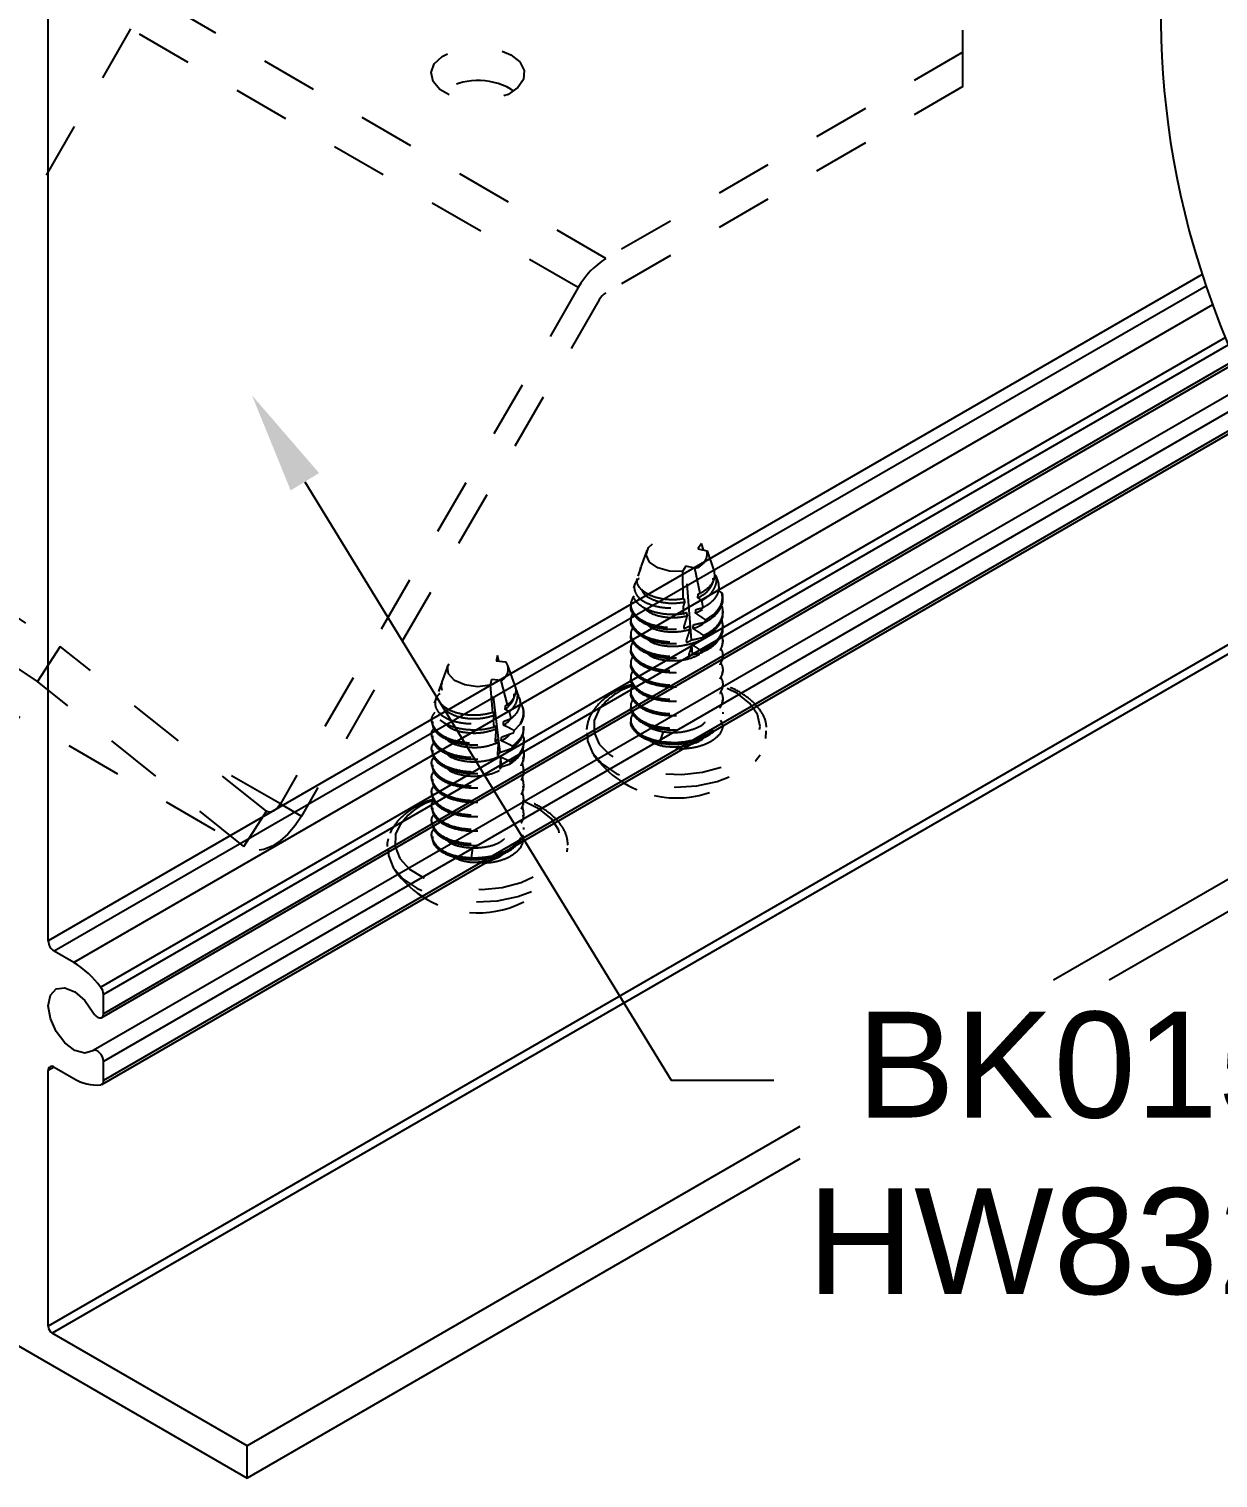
# Model space of a CAD drawing. Extents: x 0 to 11.6, y -12 to 0.
# Drawn here: x 8.461 to 10.573, y -5.288 to -2.715 of the extents above; entities that cross this region are included whole.
import ezdxf
from ezdxf import colors
from ezdxf.entities.mleader import LeaderData, LeaderLine
from ezdxf.math import Vec2, Vec3

# ---------------------------------------------------------------- set-up
doc = ezdxf.new("R2010")
doc.units = 0
doc.header["$LTSCALE"] = 0.5
doc.header["$MEASUREMENT"] = 0
doc.linetypes.add('HIDDEN2', pattern=[0.1875, 0.125, -0.0625])
for name, color, linetype in [('Brackets', 181, 'CONTINUOUS'), ('Dimension', 10, 'CONTINUOUS'), ('FAB DWG', 221, 'CONTINUOUS'), ('Hardware', 242, 'CONTINUOUS'), ('Housing', 150, 'CONTINUOUS')]:
    doc.layers.add(name, color=color, linetype=linetype)
doc.styles.get("Standard").update_dxf_attribs({"font": 'arial.ttf'})

msp = doc.modelspace()

# ---------------------------------------------------------------- linework, layer by layer
at = {"layer": 'Brackets', "linetype": 'HIDDEN2', "transparency": 16777216}
for p, q in [((9.4859, -3.1226), (8.6904, -2.6634)), ((10.12, -2.8176), (10.12, -2.6545)), ((8.6413, -2.7153), (8.4457, -3.054)), ((9.4368, -3.1745), (8.6413, -2.7153)), ((10.12, -2.7566), (9.4859, -3.1226)), ((9.3169, -2.8219), (9.3223, -2.8253)), ((10.12, -2.8176), (9.4859, -3.1836)), ((9.4368, -3.1745), (8.9075, -4.0912)), ((9.4741, -3.1961), (8.9449, -4.1128)), ((8.3713, -3.715), (8.5165, -3.8115)), ((8.4761, -3.874), (8.3309, -3.7776)), ((8.5165, -3.8115), (8.4761, -3.874)), ((8.8829, -4.1042), (8.5165, -3.8115)), ((8.8424, -4.1667), (8.4761, -3.874)), ((8.3583, -3.8877), (8.8465, -4.1695)), ((8.9075, -4.0912), (8.7603, -4.0062)), ((8.8424, -4.1667), (8.8829, -4.1042)), ((8.9075, -4.0912), (8.9449, -4.1128))]:
    msp.add_line(p, q, dxfattribs=at)
at = {"layer": 'Brackets', "linetype": 'HIDDEN2', "transparency": 16777216, "flags": 128}
for points in [[(9.3169, -2.7609), (9.3328, -2.7738), (9.3406, -2.7889), (9.3395, -2.8047), (9.3295, -2.8194), (9.3119, -2.8314), (9.2884, -2.8395), (9.2617, -2.8427), (9.2346, -2.8407), (9.21, -2.8338), (9.1907, -2.8227), (9.1787, -2.8085), (9.1753, -2.7928), (9.1809, -2.7774), (9.1949, -2.7639), (9.2158, -2.7537), (9.2412, -2.7479), (9.2685, -2.7473), (9.2947, -2.7518), (9.3169, -2.7609)], [(8.9449, -4.1128), (8.9337, -4.1297), (8.9209, -4.1447), (8.907, -4.1571), (8.8927, -4.1663), (8.8784, -4.1721), (8.8649, -4.1741), (8.8528, -4.1723), (8.8424, -4.1667)], [(8.9075, -4.0912), (8.9048, -4.0953), (8.9017, -4.0989), (8.8984, -4.1018), (8.895, -4.1041), (8.8915, -4.1055), (8.8883, -4.1059), (8.8854, -4.1055), (8.8829, -4.1042)]]:
    msp.add_lwpolyline(points, dxfattribs=at)
at = {"layer": 'Brackets', "linetype": 'HIDDEN2', "transparency": 16777216}
msp.add_arc((9.2585, -2.9278), 0.121, 61.0923, 122.0663, dxfattribs=at)
at = {"layer": 'Brackets', "transparency": 16777216}
for centre, radius in [((9.561, -3.243), 0.1418), ((9.5039, -3.2125), 0.0341)]:
    msp.add_arc(centre, radius, 121.9547, 151.1444, dxfattribs=at)
at = {"layer": 'Dimension', "transparency": 16777216}
msp.add_open_spline([(9.4288, 0), (10.7391, -0.5402), (10.6224, -2.0653), (10.2855, -3.1766), (11.1903, -4.1291)], degree=3, knots=[0, 0, 0, 0, 1, 1.936571, 1.936571, 1.936571, 1.936571], dxfattribs=at)
at = {"layer": 'Hardware', "linetype": 'HIDDEN2', "transparency": 16777216}
for p, q in [((9.5584, -3.6412), (9.548, -3.6705)), ((9.6557, -3.6289), (9.6493, -3.6382)), ((9.6493, -3.6382), (9.6654, -3.6419)), ((9.6592, -3.6404), (9.6557, -3.6289)), ((9.6654, -3.6419), (9.6777, -3.6767)), ((9.5478, -3.6712), (9.5423, -3.6866)), ((9.5468, -3.6764), (9.548, -3.6705)), ((9.5481, -3.6712), (9.5468, -3.6764)), ((9.628, -3.6692), (9.6216, -3.6785)), ((9.6216, -3.6785), (9.6225, -3.7274)), ((9.6379, -3.8), (9.628, -3.6692)), ((9.644, -3.6729), (9.628, -3.6692)), ((9.6533, -3.7177), (9.644, -3.6729)), ((9.5374, -3.7003), (9.5349, -3.7076)), ((9.6779, -3.6841), (9.681, -3.6861)), ((9.681, -3.6861), (9.6853, -3.6983)), ((9.6225, -3.7274), (9.6243, -3.7267)), ((9.6498, -3.7185), (9.6533, -3.7177)), ((9.6585, -3.7428), (9.6559, -3.7303)), ((9.6916, -3.7162), (9.693, -3.72)), ((9.693, -3.72), (9.693, -3.72)), ((9.5298, -3.7368), (9.5298, -3.74)), ((9.6228, -3.7415), (9.623, -3.7538)), ((9.6449, -3.7527), (9.6572, -3.7458)), ((9.6627, -3.7649), (9.678, -3.7546)), ((9.6938, -3.7528), (9.6938, -3.7489)), ((9.5298, -3.7624), (9.5298, -3.7655)), ((9.6938, -3.7783), (9.6938, -3.7742)), ((9.5298, -3.7879), (9.5298, -3.7911)), ((9.6938, -3.8038), (9.6938, -3.8006)), ((9.2934, -3.8276), (9.2909, -3.8374)), ((9.2958, -3.8378), (9.2934, -3.8276)), ((9.5298, -3.8134), (9.5298, -3.8166)), ((9.6398, -3.8258), (9.6385, -3.8089)), ((9.6938, -3.8293), (9.6938, -3.8261)), ((9.2048, -3.8453), (9.1945, -3.8746)), ((9.2909, -3.8374), (9.3081, -3.8389)), ((9.3238, -3.8797), (9.3116, -3.8453)), ((9.5298, -3.8389), (9.5298, -3.8421)), ((9.6938, -3.8549), (9.6938, -3.8517)), ((9.1939, -3.8763), (9.1884, -3.8916)), ((9.2828, -3.8705), (9.2803, -3.8804)), ((9.2803, -3.8804), (9.2846, -3.929)), ((9.2978, -3.9996), (9.2828, -3.8705)), ((9.2999, -3.8719), (9.2828, -3.8705)), ((9.3112, -3.9153), (9.2999, -3.8719)), ((9.5298, -3.8644), (9.5298, -3.8676)), ((9.6938, -3.8804), (9.6938, -3.8772)), ((9.1835, -3.9055), (9.181, -3.9126)), ((9.3313, -3.9007), (9.3272, -3.8892)), ((9.5298, -3.8899), (9.5298, -3.8931)), ((9.6938, -3.9059), (9.6938, -3.9027)), ((9.2846, -3.929), (9.2854, -3.9281)), ((9.3076, -3.9167), (9.3112, -3.9153)), ((9.3176, -3.9396), (9.3144, -3.9275)), ((9.3386, -3.9213), (9.3375, -3.9183)), ((9.5298, -3.9155), (9.5298, -3.9186)), ((9.6938, -3.9314), (9.6938, -3.9282)), ((9.1762, -3.9419), (9.1762, -3.9451)), ((9.2858, -3.9429), (9.2869, -3.9552)), ((9.3228, -3.9611), (9.334, -3.949)), ((9.3402, -3.9608), (9.3402, -3.953)), ((9.5298, -3.941), (9.5298, -3.9442)), ((9.6938, -3.9534), (9.6902, -3.9427)), ((9.1762, -3.9674), (9.1762, -3.9706)), ((9.3402, -3.9866), (9.3402, -3.9783)), ((9.5877, -3.9631), (9.5815, -3.9801)), ((9.1762, -3.993), (9.1762, -3.9961)), ((9.3007, -4.0251), (9.2988, -4.0083)), ((9.3402, -4.0089), (9.3402, -4.0057)), ((9.1762, -4.0185), (9.1762, -4.0217)), ((9.3402, -4.0344), (9.3402, -4.0312)), ((9.1762, -4.044), (9.1762, -4.0472)), ((9.3402, -4.0599), (9.3402, -4.0567)), ((9.1762, -4.0695), (9.1762, -4.0727)), ((9.3402, -4.0855), (9.3402, -4.0823)), ((9.1762, -4.095), (9.1762, -4.0982)), ((9.3402, -4.111), (9.3402, -4.1078)), ((9.1762, -4.1205), (9.1762, -4.1237)), ((9.3402, -4.1365), (9.3402, -4.1333)), ((9.1762, -4.1461), (9.1762, -4.1492)), ((9.249, -4.1695), (9.2466, -4.1871))]:
    msp.add_line(p, q, dxfattribs=at)
at = {"layer": 'Hardware', "linetype": 'HIDDEN2', "transparency": 16777216, "flags": 128}
for points in [[(9.6216, -3.6785), (9.5985, -3.678), (9.5779, -3.6721), (9.5633, -3.6618), (9.5574, -3.649), (9.5612, -3.6359), (9.574, -3.6248), (9.5936, -3.6178), (9.6165, -3.6162), (9.6385, -3.6201), (9.6557, -3.6289)], [(9.2803, -3.8804), (9.2578, -3.8831), (9.2353, -3.8801), (9.2169, -3.8721), (9.2059, -3.8604), (9.2043, -3.8472), (9.2123, -3.8347), (9.2285, -3.8252), (9.25, -3.8205), (9.273, -3.8213), (9.2934, -3.8276)], [(9.4743, -3.9221), (9.465, -3.9429), (9.465, -3.9643), (9.4741, -3.985), (9.492, -4.0038), (9.5173, -4.0194), (9.5486, -4.0309), (9.5838, -4.0376), (9.6209, -4.039), (9.6573, -4.035), (9.6909, -4.0259), (9.7195, -4.0123), (9.7413, -3.995), (9.755, -3.9751), (9.7598, -3.9538), (9.7552, -3.9326), (9.7416, -3.9127), (9.7198, -3.8953), (9.6913, -3.8817), (9.6911, -3.8816)], [(9.4525, -3.9651), (9.4532, -3.979), (9.4618, -4.0006), (9.4791, -4.0204), (9.5041, -4.0373), (9.5354, -4.0502), (9.5712, -4.0584), (9.6092, -4.0614), (9.6475, -4.0591), (9.6836, -4.0515), (9.7156, -4.0392), (9.7416, -4.0229), (9.76, -4.0034), (9.7698, -3.9819), (9.7707, -3.9614)], [(9.1118, -4.1457), (9.1112, -4.1671), (9.1198, -4.188), (9.1371, -4.2069), (9.1621, -4.2227), (9.1931, -4.2345), (9.2282, -4.2414), (9.2651, -4.2431), (9.3017, -4.2395), (9.3355, -4.2307), (9.3644, -4.2173), (9.3867, -4.2002), (9.4009, -4.1804), (9.4062, -4.1592), (9.4021, -4.1379), (9.389, -4.1179), (9.3677, -4.1004), (9.3406, -4.0868)], [(9.0988, -4.1719), (9.0996, -4.1826), (9.108, -4.2043), (9.1251, -4.2241), (9.15, -4.2411), (9.1812, -4.2541), (9.2168, -4.2624), (9.2549, -4.2655), (9.2931, -4.2633), (9.3294, -4.2559), (9.3615, -4.2436), (9.3875, -4.2273), (9.4061, -4.2079), (9.4161, -4.1865), (9.4176, -4.17)]]:
    msp.add_lwpolyline(points, dxfattribs=at)
at = {"layer": 'Hardware', "linetype": 'HIDDEN2', "transparency": 16777216}
for centre, radius, start, end in [((9.6381, -3.6459), 0.0276, 282.5064, 8.3654), ((9.6595, -3.7261), 0.034, 303.0253, 10.3406), ((9.2903, -3.852), 0.0221, 295.7158, 36.4855), ((9.2155, -3.8821), 0.0223, 160.2781, 199.1092), ((9.5708, -3.9987), 0.1232, 108.4439, 141.5842), ((9.3106, -3.9309), 0.0296, 322.2548, 18.83), ((9.6029, -3.916), 0.0742, 236.5082, 258.2268), ((9.6118, -3.9001), 0.1806, 215.088, 257.0694), ((9.6118, -3.9001), 0.1806, 257.0694, 324.912), ((9.207, -4.1846), 0.1029, 105.1295, 157.8262), ((9.2555, -4.1026), 0.0926, 244.8093, 266.0181), ((9.2582, -4.1042), 0.1806, 215.088, 265.2855), ((9.2582, -4.1042), 0.1806, 265.2855, 324.912)]:
    msp.add_arc(centre, radius, start, end, dxfattribs=at)
for centre, major_axis, ratio, start_param, end_param in [((9.6118, -3.4553), (-0.0587, 0.4481), 0.062959, 2.21319, 2.230622), ((9.6118, -3.4553), (0.0226, 0.4679), 0.130409, 4.103424, 4.121192), ((9.6118, -3.4553), (-0.0587, 0.4481), 0.062959, 2.284191, 2.302519), ((9.6118, -3.4553), (0.0226, 0.4679), 0.130409, 4.030045, 4.048767), ((9.6118, -3.4553), (-0.0739, 0.5645), 0.062959, 2.168249, 2.174972), ((9.6118, -3.4553), (-0.0587, 0.4481), 0.062959, 2.359158, 2.378657), ((9.6118, -3.4553), (0.0226, 0.4679), 0.130409, 3.952142, 3.972115), ((9.6118, -3.4553), (0.0285, 0.5896), 0.130409, 4.158976, 4.165795), ((9.6118, -3.4553), (-0.0739, 0.5645), 0.062959, 2.222812, 2.229766), ((9.6118, -3.4553), (0.0285, 0.5896), 0.130409, 4.103363, 4.110424), ((9.6118, -3.4553), (-0.0739, 0.5645), 0.062959, 2.279394, 2.28663), ((9.6118, -3.4553), (0.0285, 0.5896), 0.130409, 4.045583, 4.052939), ((9.2582, -3.6594), (-0.0635, 0.4397), 0.032574, 2.223422, 2.240853), ((9.2582, -3.6594), (0.0086, 0.4701), 0.137239, 4.118011, 4.135779), ((9.2582, -3.6594), (-0.0635, 0.4397), 0.032574, 2.294422, 2.312751), ((9.2582, -3.6594), (0.0086, 0.4701), 0.137239, 4.044632, 4.063354), ((9.2582, -3.6594), (0.0109, 0.5922), 0.137239, 4.173563, 4.180382), ((9.2582, -3.6594), (-0.08, 0.554), 0.032574, 2.178481, 2.185203), ((9.2582, -3.6594), (-0.0635, 0.4397), 0.032574, 2.36939, 2.388888), ((9.2582, -3.6594), (0.0086, 0.4701), 0.137239, 3.966729, 3.986702), ((9.2582, -3.6594), (-0.08, 0.554), 0.032574, 2.233043, 2.239998), ((9.2582, -3.6594), (0.0109, 0.5922), 0.137239, 4.11795, 4.125012), ((9.2582, -3.6594), (-0.08, 0.554), 0.032574, 2.289625, 2.296861), ((9.2582, -3.6594), (0.0109, 0.5922), 0.137239, 4.06017, 4.067527)]:
    msp.add_ellipse(centre, major_axis=major_axis, ratio=ratio, start_param=start_param, end_param=end_param, dxfattribs=at)
for points, knots in [([(9.6777, -3.6767), (9.6783, -3.6811), (9.6796, -3.6902), (9.6724, -3.7038), (9.6621, -3.7128), (9.6548, -3.7168), (9.6533, -3.7177)], [0, 0, 0, 0, 0.289215, 0.602824, 0.917292, 1, 1, 1, 1]), ([(9.5446, -3.6909), (9.5427, -3.6927), (9.5365, -3.6983), (9.5351, -3.7096), (9.5405, -3.7227), (9.5545, -3.7335), (9.5746, -3.7409), (9.5985, -3.7443), (9.6149, -3.7424), (9.6228, -3.7415)], [0, 0, 0, 0, 0.075102, 0.232872, 0.39065, 0.545916, 0.700068, 0.854243, 1, 1, 1, 1]), ([(9.6225, -3.7274), (9.6206, -3.7277), (9.6111, -3.729), (9.5934, -3.7291), (9.5718, -3.7247), (9.5543, -3.7166), (9.5435, -3.7056), (9.5396, -3.6949), (9.5423, -3.6889), (9.5432, -3.6869)], [0, 0, 0, 0, 0.0431496, 0.2154183, 0.3875903, 0.5617734, 0.7371915, 0.9125536, 1, 1, 1, 1]), ([(9.6489, -3.7254), (9.6537, -3.7227), (9.6636, -3.7173), (9.6728, -3.7063), (9.6772, -3.697), (9.6765, -3.6918), (9.6763, -3.6906)], [0, 0, 0, 0, 0.297595, 0.607429, 0.910401, 1, 1, 1, 1]), ([(9.6559, -3.7303), (9.6592, -3.7282), (9.6685, -3.7225), (9.6788, -3.7105), (9.6831, -3.6971), (9.6816, -3.689), (9.681, -3.6861)], [0, 0, 0, 0, 0.17859, 0.499536, 0.816877, 1, 1, 1, 1]), ([(9.6853, -3.6983), (9.6859, -3.7025), (9.6872, -3.7118), (9.6804, -3.7263), (9.6692, -3.7369), (9.6607, -3.7416), (9.6585, -3.7428)], [0, 0, 0, 0, 0.252713, 0.571095, 0.890838, 1, 1, 1, 1]), ([(9.5353, -3.7217), (9.5326, -3.727), (9.5272, -3.7376), (9.5347, -3.7546), (9.5531, -3.7684), (9.5777, -3.7761), (9.6022, -3.7787), (9.6166, -3.7774), (9.624, -3.7767)], [0, 0, 0, 0, 0.181539, 0.366124, 0.558328, 0.745604, 0.870581, 1, 1, 1, 1]), ([(9.623, -3.7538), (9.622, -3.7539), (9.6126, -3.7552), (9.5941, -3.7556), (9.5698, -3.751), (9.5498, -3.7423), (9.537, -3.7302), (9.5319, -3.7179), (9.5347, -3.7107), (9.5358, -3.7079)], [0, 0, 0, 0, 0.02064, 0.193917, 0.367142, 0.541858, 0.71799, 0.894101, 1, 1, 1, 1]), ([(9.5492, -3.7099), (9.5498, -3.7121), (9.5519, -3.7188), (9.5655, -3.7277), (9.5852, -3.7337), (9.6062, -3.7355), (9.619, -3.7338), (9.6255, -3.7329)], [0, 0, 0, 0, 0.127886, 0.380446, 0.626501, 0.810027, 1, 1, 1, 1]), ([(9.6559, -3.7303), (9.6552, -3.7298), (9.6529, -3.7281), (9.6505, -3.7265), (9.6489, -3.7254)], [0, 0, 0, 0, 0.302927, 1, 1, 1, 1]), ([(9.6622, -3.7683), (9.6675, -3.7652), (9.6783, -3.7589), (9.6887, -3.7466), (9.6944, -3.7333), (9.6934, -3.7244), (9.693, -3.72)], [0, 0, 0, 0, 0.247631, 0.504277, 0.756424, 1, 1, 1, 1]), ([(9.678, -3.7546), (9.6826, -3.7494), (9.6916, -3.739), (9.6935, -3.7252), (9.692, -3.7179), (9.6916, -3.7162)], [0, 0, 0, 0, 0.438042, 0.8761, 1, 1, 1, 1]), ([(9.6854, -3.7121), (9.6864, -3.7128), (9.6885, -3.7142), (9.6906, -3.7155), (9.6916, -3.7162)], [0, 0, 0, 0, 0.490839, 1, 1, 1, 1]), ([(9.5301, -3.7401), (9.53, -3.7403), (9.5279, -3.7459), (9.5355, -3.7578), (9.5529, -3.7716), (9.5778, -3.7793), (9.6025, -3.7819), (9.6171, -3.7805), (9.6245, -3.7798)], [0, 0, 0, 0, 0.010358, 0.2326736, 0.4641656, 0.6897222, 0.842153, 1, 1, 1, 1]), ([(9.534, -3.7511), (9.532, -3.7551), (9.5275, -3.7644), (9.5348, -3.7801), (9.553, -3.7939), (9.5783, -3.8018), (9.6044, -3.8044), (9.6203, -3.8025), (9.6284, -3.8015)], [0, 0, 0, 0, 0.139549, 0.3276, 0.523412, 0.714205, 0.854638, 1, 1, 1, 1]), ([(9.5523, -3.7423), (9.5565, -3.746), (9.565, -3.7534), (9.586, -3.7594), (9.6086, -3.7612), (9.6228, -3.7587), (9.63, -3.7574)], [0, 0, 0, 0, 0.269748, 0.540076, 0.766282, 1, 1, 1, 1]), ([(9.6255, -3.7329), (9.625, -3.7344), (9.6241, -3.7373), (9.6232, -3.7402), (9.6228, -3.7415)], [0, 0, 0, 0, 0.553329, 1, 1, 1, 1]), ([(9.623, -3.7538), (9.6236, -3.7536), (9.6256, -3.7528), (9.6275, -3.7519), (9.6288, -3.7513)], [0, 0, 0, 0, 0.304529, 1, 1, 1, 1]), ([(9.6627, -3.7649), (9.6612, -3.7638), (9.6582, -3.7617), (9.6523, -3.7576), (9.6478, -3.7546), (9.6449, -3.7527)], [0, 0, 0, 0, 0.252417, 0.504835, 1, 1, 1, 1]), ([(9.6459, -3.7459), (9.649, -3.7451), (9.6532, -3.7441), (9.6574, -3.7431), (9.6585, -3.7428)], [0, 0, 0, 0, 0.733435, 1, 1, 1, 1]), ([(9.6585, -3.7956), (9.6646, -3.7923), (9.6771, -3.7857), (9.6887, -3.7722), (9.6942, -3.7607), (9.6933, -3.7543), (9.6931, -3.7528)], [0, 0, 0, 0, 0.297644, 0.607476, 0.911848, 1, 1, 1, 1]), ([(9.659, -3.7922), (9.665, -3.789), (9.6772, -3.7824), (9.6889, -3.769), (9.6949, -3.7543), (9.6932, -3.7447), (9.6923, -3.7399)], [0, 0, 0, 0, 0.247165, 0.504371, 0.75705, 1, 1, 1, 1]), ([(9.5301, -3.7656), (9.53, -3.7658), (9.5279, -3.7715), (9.5355, -3.7833), (9.5529, -3.7971), (9.5784, -3.805), (9.6047, -3.8076), (9.6208, -3.8056), (9.6289, -3.8046)], [0, 0, 0, 0, 0.010041, 0.225547, 0.449948, 0.668595, 0.831449, 1, 1, 1, 1]), ([(9.534, -3.7766), (9.532, -3.7806), (9.5275, -3.7899), (9.5348, -3.8056), (9.553, -3.8194), (9.579, -3.8275), (9.6068, -3.8301), (9.6241, -3.8275), (9.6329, -3.8262)], [0, 0, 0, 0, 0.135807, 0.318816, 0.509378, 0.695055, 0.844992, 1, 1, 1, 1]), ([(9.5577, -3.7717), (9.5604, -3.774), (9.5674, -3.7799), (9.5868, -3.7851), (9.6111, -3.7868), (9.6268, -3.7834), (9.6347, -3.7817)], [0, 0, 0, 0, 0.176614, 0.461034, 0.726575, 1, 1, 1, 1]), ([(9.63, -3.7574), (9.629, -3.7606), (9.6275, -3.7654), (9.6255, -3.7719), (9.6245, -3.7751), (9.624, -3.7767)], [0, 0, 0, 0, 0.499976, 0.749986, 1, 1, 1, 1]), ([(9.6245, -3.7798), (9.6253, -3.7795), (9.6268, -3.7789), (9.6298, -3.7776), (9.632, -3.7764), (9.6335, -3.7757)], [0, 0, 0, 0, 0.24984, 0.499683, 1, 1, 1, 1]), ([(9.6347, -3.7817), (9.6336, -3.785), (9.632, -3.7899), (9.6299, -3.7965), (9.6289, -3.7999), (9.6284, -3.8015)], [0, 0, 0, 0, 0.499947, 0.74997, 1, 1, 1, 1]), ([(9.6404, -3.7799), (9.6476, -3.7773), (9.6558, -3.7742), (9.6605, -3.7692), (9.6611, -3.7686)], [0, 0, 0, 0, 0.874352, 1, 1, 1, 1]), ([(9.659, -3.7922), (9.6575, -3.7911), (9.6544, -3.789), (9.6483, -3.7849), (9.6436, -3.7819), (9.6404, -3.7799)], [0, 0, 0, 0, 0.249875, 0.499752, 1, 1, 1, 1]), ([(9.6416, -3.7731), (9.645, -3.7723), (9.6502, -3.7712), (9.6571, -3.7696), (9.6605, -3.7687), (9.6622, -3.7683)], [0, 0, 0, 0, 0.499909, 0.749948, 1, 1, 1, 1]), ([(9.6546, -3.8228), (9.6615, -3.8195), (9.6758, -3.8126), (9.6888, -3.7977), (9.6946, -3.7857), (9.6934, -3.7793), (9.6932, -3.7783)], [0, 0, 0, 0, 0.308473, 0.629716, 0.945205, 1, 1, 1, 1]), ([(9.6551, -3.8194), (9.6619, -3.8161), (9.6759, -3.8092), (9.6891, -3.7945), (9.6953, -3.7784), (9.6926, -3.7678), (9.6913, -3.7626)], [0, 0, 0, 0, 0.2471279, 0.5045191, 0.7573118, 1, 1, 1, 1]), ([(9.5301, -3.7911), (9.53, -3.7913), (9.5279, -3.797), (9.5355, -3.8088), (9.5529, -3.8226), (9.5791, -3.8308), (9.6071, -3.8333), (9.6246, -3.8306), (9.6335, -3.8293)], [0, 0, 0, 0, 0.009732, 0.218612, 0.436113, 0.648038, 0.821112, 1, 1, 1, 1]), ([(9.5301, -3.8166), (9.53, -3.8169), (9.5279, -3.8225), (9.5355, -3.8344), (9.5529, -3.8481), (9.5808, -3.8569), (9.613, -3.8588), (9.6451, -3.8531), (9.6719, -3.8409), (9.6904, -3.8236), (9.6925, -3.8103), (9.6935, -3.8038)], [0, 0, 0, 0, 0.005698, 0.128005, 0.25536, 0.37945, 0.50354, 0.630895, 0.753202, 0.87945, 1, 1, 1, 1]), ([(9.534, -3.8022), (9.532, -3.8061), (9.5275, -3.8155), (9.5348, -3.8311), (9.553, -3.8449), (9.5807, -3.8537), (9.613, -3.8556), (9.645, -3.8499), (9.6722, -3.8377), (9.6891, -3.8209), (9.6955, -3.8036), (9.6923, -3.7935), (9.6909, -3.7891)], [0, 0, 0, 0, 0.078388, 0.18402, 0.294012, 0.401185, 0.508357, 0.618349, 0.723982, 0.833018, 0.928886, 1, 1, 1, 1]), ([(9.5577, -3.7972), (9.5604, -3.7995), (9.5674, -3.8054), (9.5873, -3.8108), (9.6128, -3.8122), (9.6377, -3.807), (9.6547, -3.8005), (9.6598, -3.7952), (9.6605, -3.7944)], [0, 0, 0, 0, 0.129551, 0.33818, 0.546809, 0.760953, 0.966571, 1, 1, 1, 1]), ([(9.6289, -3.8046), (9.6303, -3.804), (9.6326, -3.803), (9.6356, -3.8014), (9.6372, -3.8005), (9.6379, -3.8)], [0, 0, 0, 0, 0.471608, 0.762704, 1, 1, 1, 1]), ([(9.6379, -3.8), (9.6406, -3.7995), (9.6455, -3.7985), (9.6524, -3.797), (9.6565, -3.7961), (9.6585, -3.7956)], [0, 0, 0, 0, 0.398661, 0.699311, 1, 1, 1, 1]), ([(9.5301, -3.8421), (9.53, -3.8424), (9.5279, -3.848), (9.5355, -3.8599), (9.5529, -3.8736), (9.5808, -3.8824), (9.613, -3.8843), (9.6451, -3.8786), (9.6719, -3.8664), (9.6904, -3.8491), (9.6925, -3.8358), (9.6935, -3.8293)], [0, 0, 0, 0, 0.005698, 0.128005, 0.25536, 0.37945, 0.50354, 0.630895, 0.753202, 0.87945, 1, 1, 1, 1]), ([(9.534, -3.8277), (9.532, -3.8316), (9.5275, -3.841), (9.5348, -3.8567), (9.553, -3.8704), (9.5807, -3.8792), (9.613, -3.8811), (9.645, -3.8754), (9.6722, -3.8632), (9.6896, -3.8457), (9.6961, -3.8283), (9.6918, -3.8184), (9.6903, -3.815)], [0, 0, 0, 0, 0.078499, 0.184281, 0.29443, 0.401755, 0.509079, 0.619228, 0.72501, 0.834201, 0.943392, 1, 1, 1, 1]), ([(9.5577, -3.8228), (9.5604, -3.825), (9.5674, -3.8309), (9.5874, -3.8363), (9.6126, -3.8376), (9.6379, -3.8331), (9.6507, -3.8262), (9.6567, -3.8229)], [0, 0, 0, 0, 0.136349, 0.355926, 0.575503, 0.800885, 1, 1, 1, 1]), ([(9.6385, -3.8089), (9.6378, -3.8112), (9.6364, -3.8152), (9.6346, -3.821), (9.6335, -3.8245), (9.6329, -3.8262)], [0, 0, 0, 0, 0.407488, 0.703735, 1, 1, 1, 1]), ([(9.6335, -3.8293), (9.6349, -3.8286), (9.637, -3.8275), (9.6391, -3.8263), (9.6398, -3.8258)], [0, 0, 0, 0, 0.6637264, 1, 1, 1, 1]), ([(9.6551, -3.8194), (9.6535, -3.8184), (9.6502, -3.8162), (9.6447, -3.8126), (9.6408, -3.8102), (9.6385, -3.8089)], [0, 0, 0, 0, 0.295907, 0.591818, 1, 1, 1, 1]), ([(9.6398, -3.8258), (9.6401, -3.8258), (9.6428, -3.8253), (9.6477, -3.8243), (9.6523, -3.8233), (9.6546, -3.8228)], [0, 0, 0, 0, 0.061873, 0.530877, 1, 1, 1, 1]), ([(9.5301, -3.8676), (9.53, -3.8679), (9.5279, -3.8735), (9.5355, -3.8854), (9.5529, -3.8991), (9.5808, -3.9079), (9.613, -3.9098), (9.6451, -3.9041), (9.6719, -3.8919), (9.6904, -3.8746), (9.6925, -3.8613), (9.6935, -3.8548)], [0, 0, 0, 0, 0.005698, 0.128005, 0.25536, 0.37945, 0.50354, 0.630895, 0.753202, 0.87945, 1, 1, 1, 1]), ([(9.534, -3.8532), (9.532, -3.8572), (9.5275, -3.8665), (9.5348, -3.8822), (9.553, -3.896), (9.5807, -3.9047), (9.613, -3.9066), (9.645, -3.901), (9.6722, -3.8887), (9.6896, -3.8712), (9.6961, -3.8538), (9.6918, -3.8439), (9.6903, -3.8405)], [0, 0, 0, 0, 0.0784989, 0.1842813, 0.29443, 0.4017546, 0.5090791, 0.6192278, 0.7250102, 0.8342013, 0.9433924, 1, 1, 1, 1]), ([(9.1947, -3.8766), (9.1938, -3.8784), (9.1919, -3.8827), (9.1935, -3.887), (9.1944, -3.8894)], [0, 0, 0, 0, 0.444785, 1, 1, 1, 1]), ([(9.3231, -3.8799), (9.3239, -3.8815), (9.3268, -3.8877), (9.3246, -3.8992), (9.3181, -3.9094), (9.3124, -3.9143), (9.3112, -3.9153)], [0, 0, 0, 0, 0.1338335, 0.5159988, 0.8992111, 1, 1, 1, 1]), ([(9.3144, -3.9275), (9.3169, -3.925), (9.324, -3.9182), (9.3296, -3.9051), (9.3293, -3.8929), (9.3259, -3.8866), (9.3251, -3.8851)], [0, 0, 0, 0, 0.196109, 0.54854, 0.897011, 1, 1, 1, 1]), ([(9.534, -3.8786), (9.5276, -3.8807), (9.5104, -3.8862), (9.4876, -3.9), (9.4716, -3.9143), (9.465, -3.9234), (9.4636, -3.9254)], [0, 0, 0, 0, 0.207708, 0.554224, 0.9031, 1, 1, 1, 1]), ([(9.5301, -3.8932), (9.53, -3.8934), (9.5279, -3.899), (9.5355, -3.9109), (9.5529, -3.9247), (9.5808, -3.9334), (9.613, -3.9354), (9.6451, -3.9297), (9.6719, -3.9174), (9.6904, -3.9002), (9.6925, -3.8868), (9.6935, -3.8803)], [0, 0, 0, 0, 0.0056985, 0.1280053, 0.2553605, 0.3794504, 0.5035403, 0.6308955, 0.7532023, 0.8794504, 1, 1, 1, 1]), ([(9.534, -3.8786), (9.5321, -3.8826), (9.5275, -3.892), (9.5348, -3.9077), (9.553, -3.9215), (9.5807, -3.9302), (9.613, -3.9322), (9.645, -3.9265), (9.6722, -3.9142), (9.6896, -3.8968), (9.6961, -3.8793), (9.6918, -3.8694), (9.6903, -3.866)], [0, 0, 0, 0, 0.079264, 0.184958, 0.295016, 0.402251, 0.509486, 0.619544, 0.725238, 0.834339, 0.943439, 1, 1, 1, 1]), ([(9.7711, -3.9551), (9.7707, -3.9513), (9.7696, -3.9401), (9.7592, -3.9227), (9.7414, -3.9041), (9.7192, -3.8893), (9.7014, -3.8827), (9.6937, -3.8799)], [0, 0, 0, 0, 0.1154033, 0.3428419, 0.5759796, 0.8171421, 1, 1, 1, 1]), ([(9.1905, -3.8958), (9.1896, -3.8965), (9.1839, -3.9008), (9.1813, -3.9108), (9.1838, -3.924), (9.1955, -3.936), (9.2141, -3.9446), (9.2374, -3.949), (9.2626, -3.949), (9.2782, -3.9449), (9.2858, -3.9429)], [0, 0, 0, 0, 0.0267202, 0.1691888, 0.3109094, 0.452637, 0.5921083, 0.7305793, 0.8690701, 1, 1, 1, 1]), ([(9.2846, -3.929), (9.2828, -3.9295), (9.2739, -3.9321), (9.2563, -3.9346), (9.2331, -3.9332), (9.2124, -3.9278), (9.1965, -3.9186), (9.188, -3.9068), (9.1856, -3.8974), (9.1885, -3.8926), (9.189, -3.8918)], [0, 0, 0, 0, 0.03836, 0.191507, 0.344569, 0.499418, 0.655365, 0.811262, 0.968572, 1, 1, 1, 1]), ([(9.3069, -3.9236), (9.3105, -3.9204), (9.3181, -3.9137), (9.3232, -3.9038), (9.3228, -3.8976), (9.3226, -3.8957)], [0, 0, 0, 0, 0.394354, 0.804926, 1, 1, 1, 1]), ([(9.3308, -3.9009), (9.3314, -3.9022), (9.3344, -3.9084), (9.3326, -3.9206), (9.3258, -3.9324), (9.3193, -3.9382), (9.3176, -3.9396)], [0, 0, 0, 0, 0.095289, 0.480741, 0.867842, 1, 1, 1, 1]), ([(9.334, -3.949), (9.3365, -3.9433), (9.3415, -3.9319), (9.3383, -3.9182), (9.3341, -3.9113), (9.3332, -3.9097)], [0, 0, 0, 0, 0.4380415, 0.8761003, 1, 1, 1, 1]), ([(9.5301, -3.9187), (9.53, -3.9189), (9.5279, -3.9246), (9.5355, -3.9364), (9.5529, -3.9502), (9.5808, -3.959), (9.613, -3.9609), (9.6451, -3.9552), (9.6719, -3.943), (9.6904, -3.9257), (9.6925, -3.9124), (9.6935, -3.9059)], [0, 0, 0, 0, 0.005698, 0.128005, 0.25536, 0.37945, 0.50354, 0.630895, 0.753202, 0.87945, 1, 1, 1, 1]), ([(9.534, -3.9042), (9.532, -3.9082), (9.5275, -3.9175), (9.5348, -3.9332), (9.553, -3.947), (9.5807, -3.9558), (9.613, -3.9577), (9.645, -3.952), (9.6722, -3.9398), (9.6896, -3.9223), (9.6961, -3.9049), (9.6918, -3.8949), (9.6903, -3.8915)], [0, 0, 0, 0, 0.0784989, 0.1842813, 0.29443, 0.4017546, 0.5090791, 0.6192278, 0.7250102, 0.8342013, 0.9433924, 1, 1, 1, 1]), ([(9.1817, -3.9289), (9.1799, -3.9312), (9.174, -3.9387), (9.1772, -3.953), (9.1908, -3.9685), (9.2154, -3.9795), (9.2429, -3.9836), (9.2683, -3.9828), (9.2821, -3.9795), (9.2891, -3.9778)], [0, 0, 0, 0, 0.075588, 0.250149, 0.41926, 0.595352, 0.766929, 0.88143, 1, 1, 1, 1]), ([(9.2869, -3.9552), (9.2859, -3.9554), (9.2771, -3.958), (9.2589, -3.9609), (9.2329, -3.9597), (9.2096, -3.954), (9.1913, -3.944), (9.181, -3.9311), (9.1779, -3.9201), (9.1811, -3.9143), (9.1819, -3.9129)], [0, 0, 0, 0, 0.018344, 0.172352, 0.326313, 0.4816, 0.638145, 0.794672, 0.952196, 1, 1, 1, 1]), ([(9.195, -3.9147), (9.1951, -3.9154), (9.1954, -3.9204), (9.2054, -3.929), (9.224, -3.9374), (9.2467, -3.9404), (9.2683, -3.9393), (9.2803, -3.9359), (9.2864, -3.9341)], [0, 0, 0, 0, 0.035882, 0.245643, 0.464101, 0.676932, 0.835678, 1, 1, 1, 1]), ([(9.2864, -3.9341), (9.2863, -3.9357), (9.2861, -3.9387), (9.2859, -3.9416), (9.2858, -3.9429)], [0, 0, 0, 0, 0.553329, 1, 1, 1, 1]), ([(9.3144, -3.9275), (9.3137, -3.9271), (9.3111, -3.9258), (9.3086, -3.9245), (9.3069, -3.9236)], [0, 0, 0, 0, 0.302927, 1, 1, 1, 1]), ([(9.4636, -3.9254), (9.4611, -3.9293), (9.4544, -3.9399), (9.4524, -3.9518), (9.4512, -3.9592)], [0, 0, 0, 0, 0.36763, 1, 1, 1, 1]), ([(9.534, -3.9297), (9.532, -3.9337), (9.5275, -3.9431), (9.5349, -3.9586), (9.5528, -3.9728), (9.572, -3.9777), (9.5815, -3.9801)], [0, 0, 0, 0, 0.1953903, 0.4586913, 0.7328604, 1, 1, 1, 1]), ([(9.5815, -3.9801), (9.5918, -3.9813), (9.6128, -3.9835), (9.6451, -3.9774), (9.6722, -3.9653), (9.6896, -3.9478), (9.6961, -3.9304), (9.6918, -3.9204), (9.6903, -3.917)], [0, 0, 0, 0, 0.179399, 0.363518, 0.540339, 0.722858, 0.905377, 1, 1, 1, 1]), ([(9.5815, -3.9833), (9.5918, -3.9844), (9.6128, -3.9867), (9.6451, -3.9806), (9.6719, -3.9685), (9.6904, -3.9512), (9.6925, -3.9379), (9.6935, -3.9314)], [0, 0, 0, 0, 0.199968, 0.405197, 0.602292, 0.805737, 1, 1, 1, 1]), ([(9.1799, -3.9571), (9.1789, -3.9585), (9.1738, -3.9652), (9.1773, -3.9785), (9.1908, -3.994), (9.2154, -4.005), (9.2436, -4.0092), (9.2706, -4.0082), (9.2856, -4.0041), (9.2932, -4.0021)], [0, 0, 0, 0, 0.046445, 0.221963, 0.392003, 0.56906, 0.741578, 0.868561, 1, 1, 1, 1]), ([(9.1777, -3.9451), (9.1776, -3.9487), (9.1775, -3.958), (9.1913, -3.9717), (9.2152, -3.9827), (9.243, -3.9868), (9.2686, -3.986), (9.2825, -3.9826), (9.2896, -3.9809)], [0, 0, 0, 0, 0.129773, 0.325263, 0.528822, 0.727162, 0.8612, 1, 1, 1, 1]), ([(9.2003, -3.9477), (9.202, -3.9498), (9.207, -3.9561), (9.2245, -3.9628), (9.2474, -3.9661), (9.2708, -3.9646), (9.2839, -3.9603), (9.2906, -3.958)], [0, 0, 0, 0, 0.123165, 0.364599, 0.599815, 0.796639, 1, 1, 1, 1]), ([(9.2869, -3.9552), (9.2871, -3.9549), (9.288, -3.9539), (9.2889, -3.9528), (9.2895, -3.9521)], [0, 0, 0, 0, 0.304529, 1, 1, 1, 1]), ([(9.2906, -3.958), (9.2903, -3.9613), (9.29, -3.9663), (9.2895, -3.9729), (9.2892, -3.9762), (9.2891, -3.9778)], [0, 0, 0, 0, 0.499976, 0.749986, 1, 1, 1, 1]), ([(9.3035, -3.9514), (9.3087, -3.9481), (9.314, -3.9447), (9.3161, -3.9403), (9.3162, -3.9402)], [0, 0, 0, 0, 0.977647, 1, 1, 1, 1]), ([(9.3228, -3.9611), (9.3212, -3.9602), (9.318, -3.9586), (9.3116, -3.9553), (9.3067, -3.9529), (9.3035, -3.9514)], [0, 0, 0, 0, 0.252417, 0.504835, 1, 1, 1, 1]), ([(9.3044, -3.9444), (9.3076, -3.9433), (9.312, -3.9417), (9.3164, -3.9401), (9.3176, -3.9396)], [0, 0, 0, 0, 0.733435, 1, 1, 1, 1]), ([(9.3195, -3.9923), (9.3241, -3.9883), (9.3336, -3.9802), (9.3401, -3.9678), (9.3395, -3.9603), (9.3394, -3.9579)], [0, 0, 0, 0, 0.394408, 0.804964, 1, 1, 1, 1]), ([(9.3199, -3.9888), (9.3244, -3.9849), (9.3337, -3.9768), (9.3401, -3.9646), (9.3395, -3.9571), (9.3394, -3.9547)], [0, 0, 0, 0, 0.393529, 0.803045, 1, 1, 1, 1]), ([(9.5301, -3.9442), (9.53, -3.9444), (9.5279, -3.9501), (9.5355, -3.9619), (9.5527, -3.976), (9.572, -3.9809), (9.5815, -3.9833)], [0, 0, 0, 0, 0.015018, 0.337344, 0.672975, 1, 1, 1, 1]), ([(9.5577, -3.9503), (9.5604, -3.9526), (9.5674, -3.9586), (9.58, -3.9614), (9.5877, -3.9631)], [0, 0, 0, 0, 0.383082, 1, 1, 1, 1]), ([(9.5877, -3.9631), (9.596, -3.9639), (9.6127, -3.9655), (9.6378, -3.9601), (9.6554, -3.9532), (9.6608, -3.9473), (9.662, -3.9461)], [0, 0, 0, 0, 0.304991, 0.618044, 0.918634, 1, 1, 1, 1]), ([(9.6938, -3.9534), (9.6925, -3.9576), (9.6896, -3.9668), (9.676, -3.9793), (9.6555, -3.9891), (9.6312, -3.9938), (9.6074, -3.9936), (9.594, -3.9902), (9.5877, -3.9886)], [0, 0, 0, 0, 0.1531188, 0.3356105, 0.517709, 0.6976741, 0.8592029, 1, 1, 1, 1]), ([(9.1799, -3.9826), (9.1789, -3.984), (9.1738, -3.9907), (9.1773, -4.004), (9.1908, -4.0196), (9.2154, -4.0305), (9.2443, -4.0349), (9.273, -4.0335), (9.2891, -4.0286), (9.2973, -4.0262)], [0, 0, 0, 0, 0.045316, 0.216568, 0.382474, 0.555228, 0.723553, 0.859478, 1, 1, 1, 1]), ([(9.1777, -3.9706), (9.1776, -3.9743), (9.1775, -3.9835), (9.1913, -3.9973), (9.2153, -4.0082), (9.2437, -4.0124), (9.2709, -4.0113), (9.286, -4.0072), (9.2937, -4.0051)], [0, 0, 0, 0, 0.126265, 0.31647, 0.514525, 0.707503, 0.851237, 1, 1, 1, 1]), ([(9.2021, -3.9751), (9.2032, -3.9766), (9.2078, -3.9821), (9.2246, -3.9883), (9.2481, -3.9917), (9.2734, -3.9899), (9.2876, -3.9845), (9.2948, -3.9817)], [0, 0, 0, 0, 0.084536, 0.324161, 0.557614, 0.775571, 1, 1, 1, 1]), ([(9.2896, -3.9809), (9.29, -3.9805), (9.2906, -3.9798), (9.292, -3.9782), (9.293, -3.9768), (9.2937, -3.9758)], [0, 0, 0, 0, 0.24984, 0.499683, 1, 1, 1, 1]), ([(9.2948, -3.9817), (9.2945, -3.9851), (9.2941, -3.9902), (9.2936, -3.997), (9.2933, -4.0004), (9.2932, -4.0021)], [0, 0, 0, 0, 0.499947, 0.74997, 1, 1, 1, 1]), ([(9.2998, -3.9792), (9.306, -3.9757), (9.3123, -3.9721), (9.3149, -3.9673), (9.3149, -3.9673)], [0, 0, 0, 0, 0.992758, 1, 1, 1, 1]), ([(9.3199, -3.9888), (9.3182, -3.988), (9.3149, -3.9863), (9.3082, -3.983), (9.3032, -3.9807), (9.2998, -3.9792)], [0, 0, 0, 0, 0.249875, 0.499752, 1, 1, 1, 1]), ([(9.3008, -3.9722), (9.3044, -3.971), (9.3098, -3.9691), (9.317, -3.9665), (9.3206, -3.9652), (9.3224, -3.9646)], [0, 0, 0, 0, 0.499909, 0.749948, 1, 1, 1, 1]), ([(9.3162, -4.02), (9.3217, -4.0158), (9.3328, -4.0072), (9.3402, -3.9939), (9.3394, -3.9858), (9.3392, -3.9834)], [0, 0, 0, 0, 0.401383, 0.819382, 1, 1, 1, 1]), ([(9.3167, -4.0166), (9.3221, -4.0123), (9.3333, -4.0037), (9.3403, -3.9877), (9.3416, -3.9755), (9.3381, -3.9696), (9.3377, -3.9688)], [0, 0, 0, 0, 0.310629, 0.634159, 0.951909, 1, 1, 1, 1]), ([(9.5877, -3.9886), (9.596, -3.9894), (9.6127, -3.991), (9.6378, -3.9856), (9.6554, -3.9788), (9.6608, -3.9728), (9.662, -3.9716)], [0, 0, 0, 0, 0.304991, 0.618044, 0.918634, 1, 1, 1, 1]), ([(9.1799, -4.0081), (9.1789, -4.0095), (9.1738, -4.0162), (9.1773, -4.0295), (9.1908, -4.0451), (9.2154, -4.056), (9.2463, -4.0607), (9.2792, -4.0582), (9.3086, -4.0483), (9.3308, -4.0327), (9.3404, -4.0141), (9.3418, -4.0003), (9.338, -3.9944), (9.3378, -3.994)], [0, 0, 0, 0, 0.028991, 0.138552, 0.244693, 0.355214, 0.462902, 0.57059, 0.681111, 0.787252, 0.896813, 0.993142, 1, 1, 1, 1]), ([(9.1777, -3.9961), (9.1776, -3.9998), (9.1775, -4.009), (9.1913, -4.0228), (9.2153, -4.0337), (9.2444, -4.0381), (9.2733, -4.0367), (9.2896, -4.0317), (9.2979, -4.0292)], [0, 0, 0, 0, 0.122826, 0.307851, 0.500512, 0.688234, 0.841542, 1, 1, 1, 1]), ([(9.1777, -4.0216), (9.1776, -4.0253), (9.1775, -4.0345), (9.1913, -4.0483), (9.2152, -4.0592), (9.2464, -4.0639), (9.2791, -4.0614), (9.3088, -4.0515), (9.3301, -4.0359), (9.3407, -4.0206), (9.3392, -4.0114), (9.3388, -4.0089)], [0, 0, 0, 0, 0.081192, 0.203499, 0.330854, 0.454944, 0.579034, 0.706389, 0.828696, 0.954944, 1, 1, 1, 1]), ([(9.2021, -4.0006), (9.2032, -4.0021), (9.2079, -4.0076), (9.2245, -4.0138), (9.2487, -4.0174), (9.2748, -4.0149), (9.2981, -4.0071), (9.3082, -3.9986), (9.3129, -3.9946)], [0, 0, 0, 0, 0.067972, 0.260644, 0.448353, 0.636063, 0.828735, 1, 1, 1, 1]), ([(9.2937, -4.0051), (9.2944, -4.0043), (9.2954, -4.0031), (9.2967, -4.0012), (9.2975, -4.0001), (9.2978, -3.9996)], [0, 0, 0, 0, 0.471608, 0.762704, 1, 1, 1, 1]), ([(9.2988, -4.0083), (9.2986, -4.0107), (9.2982, -4.0149), (9.2978, -4.0208), (9.2975, -4.0244), (9.2973, -4.0262)], [0, 0, 0, 0, 0.407488, 0.703735, 1, 1, 1, 1]), ([(9.2978, -3.9996), (9.3007, -3.9987), (9.3058, -3.9971), (9.313, -3.9946), (9.3173, -3.9931), (9.3195, -3.9923)], [0, 0, 0, 0, 0.398661, 0.699311, 1, 1, 1, 1]), ([(9.3167, -4.0166), (9.3149, -4.0157), (9.3114, -4.014), (9.3055, -4.0112), (9.3012, -4.0094), (9.2988, -4.0083)], [0, 0, 0, 0, 0.295907, 0.591818, 1, 1, 1, 1]), ([(9.1799, -4.0337), (9.1789, -4.0351), (9.1738, -4.0417), (9.1773, -4.0551), (9.1908, -4.0706), (9.2154, -4.0815), (9.2463, -4.0863), (9.2792, -4.0837), (9.3087, -4.0738), (9.3305, -4.0582), (9.342, -4.0389), (9.3391, -4.0257), (9.3377, -4.0193)], [0, 0, 0, 0, 0.028967, 0.138436, 0.244488, 0.354917, 0.462515, 0.570113, 0.680542, 0.786594, 0.896063, 1, 1, 1, 1]), ([(9.1777, -4.0471), (9.1776, -4.0508), (9.1775, -4.06), (9.1913, -4.0738), (9.2152, -4.0847), (9.2464, -4.0894), (9.2791, -4.0869), (9.3088, -4.077), (9.3301, -4.0614), (9.3407, -4.0461), (9.3392, -4.0369), (9.3388, -4.0345)], [0, 0, 0, 0, 0.081192, 0.203499, 0.330854, 0.454944, 0.579034, 0.706389, 0.828696, 0.954944, 1, 1, 1, 1]), ([(9.2021, -4.0261), (9.2032, -4.0276), (9.2079, -4.0331), (9.2245, -4.0393), (9.2487, -4.0429), (9.2747, -4.0404), (9.2971, -4.0331), (9.3064, -4.0253), (9.3103, -4.022)], [0, 0, 0, 0, 0.069954, 0.268244, 0.461428, 0.654612, 0.852902, 1, 1, 1, 1]), ([(9.2979, -4.0292), (9.2985, -4.0283), (9.2995, -4.0271), (9.3004, -4.0256), (9.3007, -4.0251)], [0, 0, 0, 0, 0.663726, 1, 1, 1, 1]), ([(9.3007, -4.0251), (9.3011, -4.025), (9.3038, -4.0241), (9.309, -4.0225), (9.3138, -4.0208), (9.3162, -4.02)], [0, 0, 0, 0, 0.061873, 0.530877, 1, 1, 1, 1]), ([(9.1799, -4.0592), (9.1789, -4.0606), (9.1738, -4.0672), (9.1773, -4.0806), (9.1908, -4.0961), (9.2154, -4.1071), (9.2463, -4.1118), (9.2792, -4.1092), (9.3087, -4.0993), (9.3305, -4.0838), (9.342, -4.0644), (9.3391, -4.0512), (9.3377, -4.0448)], [0, 0, 0, 0, 0.028967, 0.138436, 0.244488, 0.354917, 0.462515, 0.570113, 0.680542, 0.786594, 0.896063, 1, 1, 1, 1]), ([(9.1777, -4.0726), (9.1776, -4.0763), (9.1775, -4.0855), (9.1913, -4.0993), (9.2152, -4.1102), (9.2464, -4.115), (9.2791, -4.1124), (9.3088, -4.1025), (9.3301, -4.0869), (9.3407, -4.0716), (9.3392, -4.0624), (9.3388, -4.06)], [0, 0, 0, 0, 0.081192, 0.203499, 0.330854, 0.454944, 0.579034, 0.706389, 0.828696, 0.954944, 1, 1, 1, 1]), ([(9.1788, -4.0832), (9.1722, -4.0855), (9.1548, -4.0913), (9.1321, -4.1055), (9.1126, -4.1241), (9.1027, -4.1408), (9.0999, -4.1505), (9.0991, -4.1532)], [0, 0, 0, 0, 0.1624855, 0.4204844, 0.6801825, 0.911851, 1, 1, 1, 1]), ([(9.1799, -4.0847), (9.1789, -4.0861), (9.1738, -4.0927), (9.1773, -4.1061), (9.1908, -4.1216), (9.2154, -4.1326), (9.2463, -4.1373), (9.2792, -4.1348), (9.3087, -4.1248), (9.3305, -4.1093), (9.342, -4.09), (9.3391, -4.0767), (9.3377, -4.0703)], [0, 0, 0, 0, 0.0289672, 0.1384364, 0.2444882, 0.3549174, 0.4625153, 0.5701131, 0.6805423, 0.7865941, 0.8960633, 1, 1, 1, 1]), ([(9.1777, -4.0982), (9.1776, -4.1018), (9.1775, -4.1111), (9.1913, -4.1249), (9.2152, -4.1358), (9.2464, -4.1405), (9.2791, -4.1379), (9.3088, -4.128), (9.3301, -4.1125), (9.3407, -4.0971), (9.3392, -4.0879), (9.3388, -4.0855)], [0, 0, 0, 0, 0.081192, 0.203499, 0.330854, 0.454944, 0.579034, 0.706389, 0.828696, 0.954944, 1, 1, 1, 1]), ([(9.4185, -4.1643), (9.4178, -4.1582), (9.4163, -4.1446), (9.4046, -4.1251), (9.386, -4.1068), (9.3641, -4.0926), (9.347, -4.0865), (9.34, -4.084)], [0, 0, 0, 0, 0.177134, 0.393277, 0.61537, 0.844886, 1, 1, 1, 1]), ([(9.1799, -4.1102), (9.1789, -4.1116), (9.1738, -4.1183), (9.1773, -4.1316), (9.1908, -4.1472), (9.2154, -4.1581), (9.2463, -4.1628), (9.2792, -4.1603), (9.3087, -4.1503), (9.3305, -4.1348), (9.342, -4.1155), (9.3391, -4.1023), (9.3377, -4.0958)], [0, 0, 0, 0, 0.028967, 0.138436, 0.244488, 0.354917, 0.462515, 0.570113, 0.680542, 0.786594, 0.896063, 1, 1, 1, 1]), ([(9.1777, -4.1237), (9.1776, -4.1274), (9.1775, -4.1366), (9.1913, -4.1504), (9.2152, -4.1613), (9.2464, -4.166), (9.2791, -4.1635), (9.3088, -4.1535), (9.3301, -4.138), (9.3407, -4.1226), (9.3392, -4.1134), (9.3388, -4.111)], [0, 0, 0, 0, 0.0811919, 0.2034987, 0.3308539, 0.4549438, 0.5790337, 0.7063889, 0.8286957, 0.9549438, 1, 1, 1, 1]), ([(9.1799, -4.1357), (9.1789, -4.1371), (9.1738, -4.1438), (9.1773, -4.1571), (9.1908, -4.1726), (9.2153, -4.1839), (9.2363, -4.1861), (9.2466, -4.1871)], [0, 0, 0, 0, 0.06263, 0.299312, 0.528606, 0.767364, 1, 1, 1, 1]), ([(9.2466, -4.1871), (9.2574, -4.1868), (9.2791, -4.1861), (9.3087, -4.1758), (9.3304, -4.1603), (9.342, -4.141), (9.3391, -4.1278), (9.3377, -4.1213)], [0, 0, 0, 0, 0.200188, 0.405643, 0.602955, 0.806624, 1, 1, 1, 1]), ([(9.2466, -4.1903), (9.2574, -4.19), (9.279, -4.1893), (9.3088, -4.179), (9.3301, -4.1635), (9.3407, -4.1481), (9.3392, -4.139), (9.3388, -4.1365)], [0, 0, 0, 0, 0.227664, 0.46132, 0.685713, 0.917337, 1, 1, 1, 1]), ([(9.0991, -4.1532), (9.0979, -4.1576), (9.0966, -4.1621), (9.0973, -4.1666), (9.0973, -4.1668)], [0, 0, 0, 0, 0.967034, 1, 1, 1, 1]), ([(9.1777, -4.1492), (9.1776, -4.1529), (9.1775, -4.1621), (9.1913, -4.1758), (9.2152, -4.1871), (9.2362, -4.1893), (9.2466, -4.1903)], [0, 0, 0, 0, 0.1784657, 0.4473051, 0.7272413, 1, 1, 1, 1]), ([(9.2021, -4.1537), (9.2033, -4.1552), (9.2079, -4.1607), (9.2244, -4.1672), (9.2409, -4.1687), (9.249, -4.1695)], [0, 0, 0, 0, 0.151604, 0.581335, 1, 1, 1, 1]), ([(9.3378, -4.1464), (9.3383, -4.1507), (9.3392, -4.1601), (9.331, -4.174), (9.3151, -4.1863), (9.2934, -4.1942), (9.2701, -4.1972), (9.2557, -4.1957), (9.249, -4.195)], [0, 0, 0, 0, 0.153119, 0.335611, 0.517709, 0.697674, 0.859203, 1, 1, 1, 1]), ([(9.249, -4.1695), (9.2575, -4.1691), (9.2746, -4.1683), (9.295, -4.1616), (9.3029, -4.1552), (9.3054, -4.1532)], [0, 0, 0, 0, 0.40077, 0.812134, 1, 1, 1, 1]), ([(9.249, -4.195), (9.2575, -4.1946), (9.2746, -4.1938), (9.295, -4.1871), (9.3029, -4.1807), (9.3054, -4.1787)], [0, 0, 0, 0, 0.40077, 0.812134, 1, 1, 1, 1])]:
    msp.add_open_spline(points, degree=3, knots=knots, dxfattribs=at)
at = {"layer": 'Housing', "transparency": 16777216}
for p, q in [((8.4952, -4.3344), (8.4952, -2.5615)), ((10.545, -3.1511), (8.4952, -4.3344)), ((10.5518, -3.1717), (8.5058, -4.3528)), ((10.5636, -3.2049), (8.5405, -4.3728)), ((10.5862, -3.2633), (8.5884, -4.4166)), ((10.5915, -3.2762), (8.5933, -4.4298)), ((8.5902, -4.4708), (10.6051, -3.3076)), ((10.6033, -3.3036), (8.5933, -4.4639)), ((10.6231, -3.3471), (8.5752, -4.5293)), ((10.6342, -3.3703), (8.5933, -4.5485)), ((8.5902, -4.5895), (10.6493, -3.4007)), ((10.6473, -3.3968), (8.5933, -4.5826)), ((10.8171, -3.6784), (8.4952, -5.0188)), ((10.8252, -3.69), (8.5023, -5.0311)), ((11.0415, -3.9652), (10.281, -4.4043)), ((11.0748, -4.0032), (10.38, -4.4043)), ((8.5405, -4.3728), (8.5058, -4.3528)), ((8.5933, -4.4639), (8.5933, -4.4298)), ((8.5933, -4.5826), (8.5933, -4.5485)), ((8.5058, -4.5586), (8.4952, -4.5647)), ((8.4952, -5.0188), (8.4952, -4.5647)), ((8.5058, -4.5586), (8.5405, -4.5786)), ((9.8305, -4.6643), (8.8488, -5.2311)), ((9.8305, -4.7215), (8.8488, -5.2882)), ((8.8488, -5.2311), (8.5023, -5.0311)), ((8.4309, -5.047), (8.8488, -5.2882)), ((8.8488, -5.2882), (8.8488, -5.2311))]:
    msp.add_line(p, q, dxfattribs=at)
at = {"layer": 'Housing', "transparency": 16777216, "flags": 128}
for points in [[(8.5746, -4.5297), (8.5602, -4.5341), (8.5426, -4.5291), (8.5246, -4.5155), (8.5092, -4.4955), (8.4989, -4.4723), (8.4952, -4.4496), (8.4989, -4.4311), (8.5092, -4.4199), (8.5246, -4.4176), (8.5426, -4.4247), (8.5602, -4.4401), (8.5746, -4.4612)], [(8.5746, -4.4612), (8.5771, -4.465), (8.58, -4.4681), (8.5832, -4.4703), (8.5864, -4.4714), (8.5892, -4.4712), (8.5914, -4.4698), (8.5928, -4.4673), (8.5933, -4.4639)], [(8.5933, -4.5485), (8.5928, -4.5445), (8.5914, -4.5404), (8.5892, -4.5364), (8.5864, -4.533), (8.5832, -4.5304), (8.58, -4.529), (8.5771, -4.5287), (8.5746, -4.5297)]]:
    msp.add_lwpolyline(points, dxfattribs=at)
at = {"layer": 'Housing', "transparency": 16777216}
for centre, radius, start, end in [((8.5182, -4.3334), 0.0231, 182.6055, 237.3945), ((8.4536, -4.5159), 0.1673, 36.3904, 58.75), ((8.5704, -4.4308), 0.0229, 2.5457, 38.3372), ((8.5017, -4.5637), 0.00655, 50.7967, 189.214), ((8.5809, -4.5159), 0.0746, 237.1914, 275.7634), ((8.5866, -4.5836), 0.00671, 284.9009, 8.7073), ((8.5106, -5.0181), 0.0154, 182.6055, 237.3945)]:
    msp.add_arc(centre, radius, start, end, dxfattribs=at)

# ---------------------------------------------------------------- leaders
at = {"layer": 'FAB DWG', "ltscale": 0.5, "transparency": 16777216}
ml = msp.add_multileader_mtext('Standard', dxfattribs=at)
ml.set_content('BK01517 (x1)\\PHW83238 (x2)', color=256)
ml.set_leader_properties()
ml.build(insert=Vec2(0, 0))
ml.multileader.update_dxf_attribs({"dogleg_length": 0.36, "arrow_head_size": 0.18})
ctx = ml.context
ctx.base_point, ctx.char_height, ctx.arrow_head_size, ctx.landing_gap_size, ctx.plane_origin = Vec3(9.7839, -4.5818), 0.188, 0.18, 0.09, Vec3(9.3125, 7.7584)
ctx.text_align_type = 2
notes = []
notes.append((ctx, [(1, (1, 1, 0), (9.6019, -4.5818), (1, 0), 0.182, [(0, [(8.857, -3.3657)], 0, [])])]))
ctx.mtext.insert, ctx.mtext.rotation, ctx.mtext.width, ctx.mtext.defined_height, ctx.mtext.alignment, ctx.mtext.flow_direction = Vec3(11.5365, -4.4602), 6.283185, 1.706088, 0.5501, 3, 5
for ctx, leaders in notes:
    for number, flags, end, landing, length, lines in leaders:
        leader = LeaderData()
        leader.index, (leader.has_last_leader_line, leader.has_dogleg_vector, leader.attachment_direction) = number, flags
        leader.last_leader_point, leader.dogleg_vector, leader.dogleg_length = Vec3(end), Vec3(landing), length
        for number, points, colour, breaks in lines:
            line = LeaderLine()
            line.index, line.vertices, line.color, line.breaks = number, Vec3.list(points), colors.encode_raw_color(colour), breaks
            leader.lines.append(line)
        ctx.leaders.append(leader)

doc.saveas('drawing.dxf')
